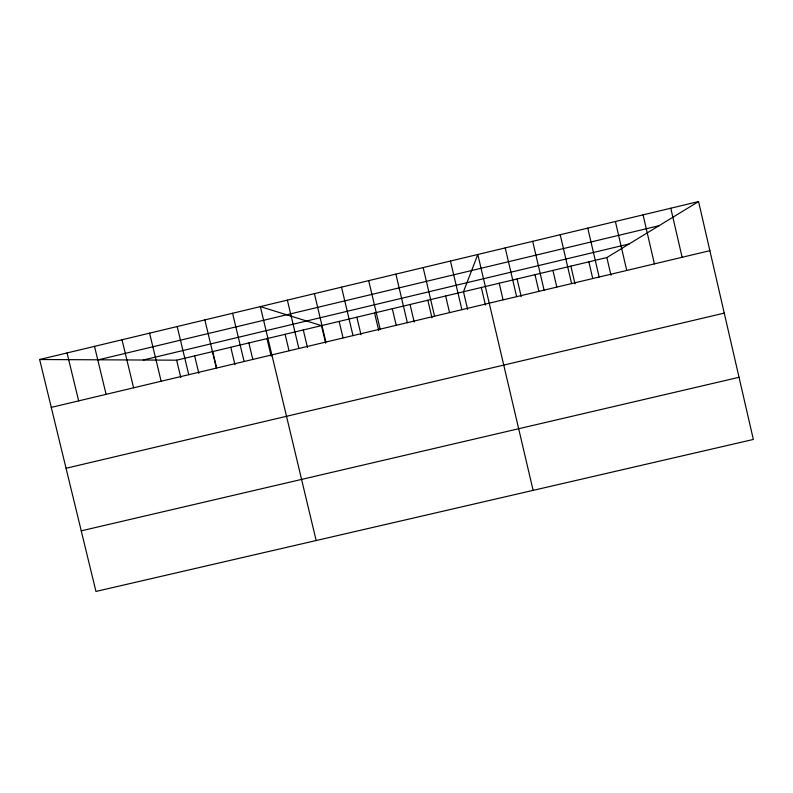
<?xml version="1.0" encoding="UTF-8"?>
<svg xmlns="http://www.w3.org/2000/svg" width="793" height="793" viewBox="0 0 793 793"><rect width="100%" height="100%" fill="white"/><g stroke="black" fill="none" stroke-linecap="round" stroke-linejoin="round"><path stroke-width="1.19" d="M39.65 359.516L176.621 360.181L606.863 257.547L698.564 201.561L753.35 439.451L95.953 591.439L39.65 359.516L698.564 201.561M98.441 359.804L659.033 225.698M143.206 360.022L629.097 243.966M51.277 407.394L709.884 250.677M66.057 468.266L724.257 313.116M81.243 530.844L739.036 377.299M94.506 346.363L106.103 394.349M67.048 352.944L78.666 400.881M212.693 351.577L216.598 367.863M204.852 319.906L216.4 368.101M194.642 355.879L198.835 373.325M177.186 326.538L188.754 374.683M176.621 360.181L180.804 377.607M149.58 333.159L161.148 381.255M122.013 339.771L133.601 387.807M303.293 329.967L307.456 347.483M287.353 300.131L298.862 348.484M285.123 334.299L289.019 350.635M316.159 540.529L260.342 306.604L321.472 325.626L325.636 343.151M266.983 338.621L271.156 356.116M248.863 342.943L252.759 359.259M232.577 313.265L244.105 361.509M230.773 347.265L234.946 364.73M392.297 308.725L396.173 325.13M368.676 280.643L380.144 329.135M374.564 312.957L378.717 330.522M356.84 317.19L361.003 334.735M341.515 287.145L353.004 335.598M339.146 321.413L343.032 337.778M314.405 293.648L325.903 342.051M533.124 490.371L477.812 254.474L463.469 291.755L467.612 309.379M481.311 287.492L485.455 305.127M450.454 261.036L461.883 309.686M445.646 296.007L449.512 312.442M423.145 267.578L434.584 316.189M427.843 300.25L431.987 317.854M410.06 304.492L414.204 322.077M395.885 274.12L407.344 322.672M570.881 266.131L575.004 283.825M560.205 234.728L571.584 283.587M552.919 270.413L556.775 286.917M532.688 241.32L544.087 290.129M534.988 274.685L538.843 291.18M517.076 278.958L521.209 296.622M505.23 247.902L516.63 296.661M499.184 283.23L503.04 299.704M643.064 214.863L654.403 263.881M615.398 221.495L626.748 270.463M606.863 257.547L610.977 275.26M587.772 228.116L599.141 277.025M588.862 261.839L592.698 278.363M670.789 208.212L682.119 257.279"/></g></svg>
